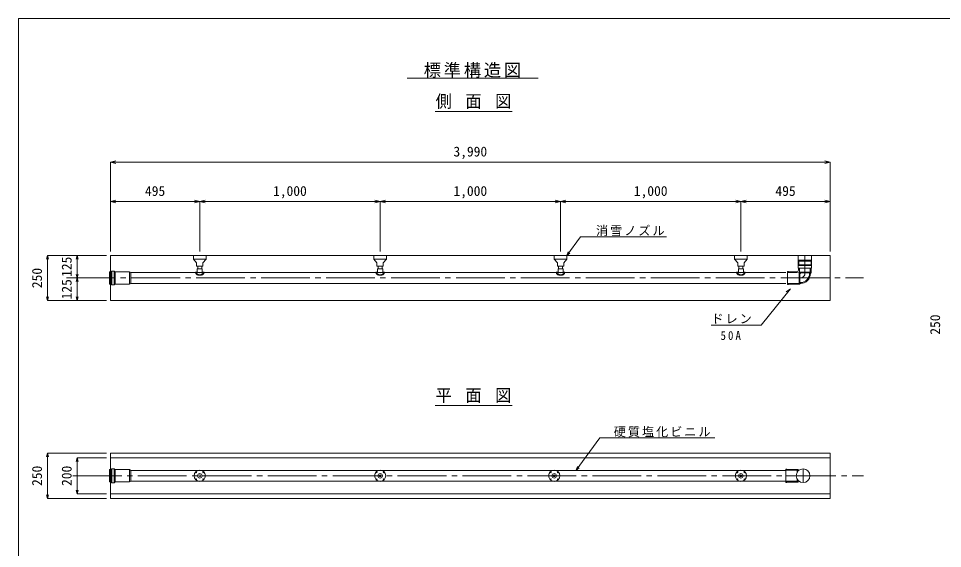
# Model space of a CAD drawing. Units: millimetres on the paper, enlarged 10 times, with parts at other scales. Extents: x -1400 to 2655, y -980 to 980.
# Drawn here: x -1400 to 308, y 0 to 980 of the extents above; entities that cross this region are included whole.
import ezdxf
from ezdxf.enums import TextEntityAlignment as Align

# ---------------------------------------------------------------- set-up
doc = ezdxf.new("R2010")
doc.units = ezdxf.units.MM
doc.header["$LTSCALE"] = 10
doc.linetypes.add('CHAIN2', pattern=[12, 9, -1, 1, -1])
for name, color, linetype, lineweight in [('0-1_ブロック', 7, 'Continuous', 9), ('1-0', 7, 'Continuous', 18), ('2-1', 7, 'Continuous', 18), ('2-2', 4, 'Continuous', 18), ('2-4', 7, 'Continuous', 18), ('2-6', 4, 'Continuous', 18), ('2-D', 4, 'Continuous', 18)]:
    doc.layers.add(name, color=color, linetype=linetype, lineweight=lineweight)
doc.styles.add('ＭＳ ゴシック', font='')
doc.styles.get('ＭＳ ゴシック').set_extended_font_data('MS Gothic')

msp = doc.modelspace()

# ---------------------------------------------------------------- linework, layer by layer
at = {"layer": '0-1_ブロック', "color": 5}
for p, q in [((-1400, 980), (-1400, -980)), ((1400, 980), (-1400, 980))]:
    msp.add_line(p, q, dxfattribs=at)
at = {"layer": '2-1'}
for p, q in [((-386.57, 541.84), (-384.03, 548.36)), ((-386.57, 541.84), (-381.11, 546.22)), ((-369.4, 145.05), (-366.86, 151.58)), ((-369.4, 145.05), (-363.94, 149.43))]:
    msp.add_line(p, q, dxfattribs=at)
at = {"layer": '2-1', "color": 3}
for p, q in [((-1229.98, 541.84), (-1229.98, 458.5)), ((-1229.98, 541.84), (100.02, 541.84)), ((100.02, 541.84), (100.02, 458.5)), ((-1229.98, 458.5), (100.02, 458.5)), ((-1229.98, 176.13), (-1229.98, 92.79)), ((-1229.98, 176.13), (100.02, 176.13)), ((100.02, 176.13), (100.02, 92.79)), ((-1229.98, 167.79), (100.02, 167.79)), ((-1229.98, 101.13), (100.02, 101.13)), ((-1229.98, 92.79), (100.02, 92.79))]:
    msp.add_line(p, q, dxfattribs=at)
at = {"layer": '2-1', "linetype": 'CHAIN2'}
for p, q in [((-1311.47, 500.17), (161.58, 500.17)), ((-1299.3, 134.46), (161.58, 134.46))]:
    msp.add_line(p, q, dxfattribs=at)
at = {"layer": '2-1'}
for points in [[(-386.57, 541.84), (-361.18, 576.45), (-202.19, 576.45)], [(-369.4, 145.05), (-325.69, 204.64), (-113.36, 204.64)]]:
    msp.add_lwpolyline(points, dxfattribs=at)
for centre, radius in [((-1064.98, 134.46), 10.33), ((-1064.98, 134.46), 4.17), ((-731.64, 134.46), 10.33), ((-731.64, 134.46), 4.17), ((-409.98, 134.46), 10.33), ((-409.98, 134.46), 4.17), ((-64.98, 134.46), 10.33), ((-64.98, 134.46), 4.17), ((-1064.98, 134.46), 1.67), ((-731.64, 134.46), 1.67), ((-409.98, 134.46), 1.67), ((-64.98, 134.46), 1.67)]:
    msp.add_circle(centre, radius, dxfattribs=at)
for centre, major_axis in [((-1071.34, 140.82), (-0.471, 0.471)), ((-1058.6, 140.82), (0.471, 0.471)), ((-738.01, 140.82), (-0.471, 0.471)), ((-725.27, 140.82), (0.471, 0.471)), ((-416.34, 140.82), (-0.471, 0.471)), ((-403.6, 140.82), (0.471, 0.471)), ((-71.34, 140.82), (-0.471, 0.471)), ((-58.6, 140.82), (0.471, 0.471)), ((-1071.31, 128.05), (0.471, 0.471)), ((-1058.6, 128.11), (-0.471, 0.471)), ((-737.98, 128.05), (0.471, 0.471)), ((-725.27, 128.11), (-0.471, 0.471)), ((-416.31, 128.05), (0.471, 0.471)), ((-403.6, 128.11), (-0.471, 0.471)), ((-71.31, 128.05), (0.471, 0.471)), ((-58.6, 128.11), (-0.471, 0.471))]:
    msp.add_ellipse(centre, major_axis=major_axis, ratio=0.7, dxfattribs=at)
at = {"layer": '2-2'}
for p, q in [((-1228.89, 511.59), (-1227.39, 513.09)), ((-1227.39, 513.09), (-1222.91, 513.09)), ((-1227.39, 487.25), (-1227.39, 513.09)), ((-1222.91, 513.09), (-1221.41, 511.59)), ((-1222.91, 487.25), (-1222.91, 513.09)), ((-1231.64, 511.59), (-1231.64, 488.75)), ((-1231.64, 511.59), (-1231.64, 488.75)), ((-1231.64, 511.59), (-1228.89, 511.59)), ((-1228.89, 488.75), (-1228.89, 511.59)), ((-1221.41, 511.59), (-1194.98, 511.59)), ((-1221.41, 511.59), (-1221.41, 488.75)), ((-1194.98, 488.75), (-1194.98, 511.59)), ((-1194.98, 511.59), (-1192.52, 510.17)), ((-1192.52, 490.17), (-1192.52, 510.17)), ((-1076.84, 510.17), (-1192.52, 510.17)), ((18.02, 510.17), (-1083.16, 510.17)), ((-1231.64, 488.75), (-1228.89, 488.75)), ((-1228.89, 488.75), (-1227.39, 487.25)), ((-1227.39, 487.25), (-1222.91, 487.25)), ((-1222.91, 487.25), (-1221.41, 488.75)), ((-1221.41, 488.75), (-1194.98, 488.75)), ((-1194.98, 488.75), (-1192.52, 490.17)), ((-1176.16, 490.17), (-1192.52, 490.17)), ((18.02, 490.17), (-1187.63, 490.17)), ((-1231.64, 145.88), (-1231.64, 123.04)), ((-1231.64, 145.88), (-1231.64, 123.04)), ((-1231.64, 145.88), (-1228.89, 145.88)), ((-1228.89, 145.88), (-1227.39, 147.38)), ((-1228.89, 123.04), (-1228.89, 145.88)), ((-1227.39, 147.38), (-1222.91, 147.38)), ((-1227.39, 121.54), (-1227.39, 147.38)), ((-1222.91, 147.38), (-1221.41, 145.88)), ((-1222.91, 121.54), (-1222.91, 147.38)), ((-1221.41, 145.88), (-1194.98, 145.88)), ((-1221.41, 145.88), (-1221.41, 123.04)), ((-1194.98, 123.04), (-1194.98, 145.88)), ((-1194.98, 145.88), (-1192.52, 144.46)), ((-1192.52, 124.46), (-1192.52, 144.46)), ((-1061.16, 144.46), (-1192.52, 144.46)), ((18.02, 144.46), (-1083.16, 144.46)), ((-1231.64, 123.04), (-1228.89, 123.04)), ((-1228.89, 123.04), (-1227.39, 121.54)), ((-1227.39, 121.54), (-1222.91, 121.54)), ((-1222.91, 121.54), (-1221.41, 123.04)), ((-1221.41, 123.04), (-1194.98, 123.04)), ((-1194.98, 123.04), (-1192.52, 124.46)), ((-1176.79, 124.46), (-1192.52, 124.46)), ((18.02, 124.46), (-1179.48, 124.46))]:
    msp.add_line(p, q, dxfattribs=at)
at = {"layer": '2-2', "color": 7}
for p, q in [((26.72, 480.15), (-27.79, 413.06)), ((26.72, 480.15), (18.62, 474.29)), ((-27.79, 413.06), (-120.06, 413.06))]:
    msp.add_line(p, q, dxfattribs=at)
at = {"layer": '2-4', "color": 4}
for p, q in [((-1229.98, 714.32), (-1220.32, 716.9)), ((-1229.98, 714.32), (100.02, 714.32)), ((-1229.98, 714.32), (-1220.32, 711.73)), ((-1229.98, 714.32), (-1229.98, 641.46)), ((100.02, 714.32), (90.36, 716.9)), ((100.02, 714.32), (90.36, 711.73)), ((100.02, 714.32), (100.02, 641.46)), ((-1229.98, 641.46), (-1220.32, 644.05)), ((-1229.98, 641.46), (-1064.98, 641.46)), ((-1229.98, 641.46), (-1220.32, 638.88)), ((-1229.98, 641.46), (-1229.98, 548.92)), ((-1064.98, 641.46), (-1074.64, 644.05)), ((-1064.98, 641.46), (-1074.64, 638.88)), ((-1064.98, 641.46), (-1055.32, 644.05)), ((-1064.98, 641.46), (-1064.98, 548.92)), ((-1064.98, 641.46), (-731.64, 641.46)), ((-1064.98, 641.46), (-1055.32, 638.88)), ((-731.64, 641.46), (-741.3, 644.05)), ((-731.64, 641.46), (-741.3, 638.88)), ((-731.64, 641.46), (-721.98, 644.05)), ((-731.64, 641.46), (-731.64, 548.92)), ((-731.64, 641.46), (-398.31, 641.46)), ((-731.64, 641.46), (-721.98, 638.88)), ((-398.31, 641.46), (-407.97, 644.05)), ((-398.31, 641.46), (-407.97, 638.88)), ((-398.31, 641.46), (-388.65, 644.05)), ((-398.31, 641.46), (-398.31, 548.92)), ((-398.31, 641.46), (-64.98, 641.46)), ((-398.31, 641.46), (-388.65, 638.88)), ((-64.98, 641.46), (-74.64, 644.05)), ((-64.98, 641.46), (-74.64, 638.88)), ((-64.98, 641.46), (-55.32, 644.05)), ((-64.98, 641.46), (-64.98, 548.92)), ((-64.98, 641.46), (100.02, 641.46)), ((-64.98, 641.46), (-55.32, 638.88)), ((100.02, 641.46), (90.36, 644.05)), ((100.02, 641.46), (90.36, 638.88)), ((100.02, 641.46), (100.02, 548.92))]:
    msp.add_line(p, q, dxfattribs=at)
at = {"layer": '2-4'}
for p, q in [((-1076.64, 535.17), (-1070.81, 528.5)), ((-1059.14, 528.5), (-1053.31, 535.17)), ((-1053.31, 535.17), (-1053.31, 541.84)), ((-743.31, 535.17), (-737.48, 528.5)), ((-725.81, 528.5), (-719.98, 535.17)), ((-719.98, 535.17), (-719.98, 541.84)), ((-409.98, 535.17), (-404.14, 528.5)), ((-392.48, 528.5), (-386.64, 535.17)), ((-386.64, 535.17), (-386.64, 541.84)), ((-76.64, 535.17), (-70.81, 528.5)), ((-59.14, 528.5), (-53.31, 535.17)), ((-53.31, 535.17), (-53.31, 541.84)), ((-1070.81, 521.84), (-1070.81, 528.5)), ((-1059.14, 521.84), (-1070.81, 521.84)), ((-1069.64, 516.84), (-1069.64, 511.17)), ((-1068.64, 521.84), (-1068.64, 516.84)), ((-1061.31, 521.84), (-1061.31, 516.84)), ((-1059.14, 521.84), (-1059.14, 528.5)), ((-737.48, 521.84), (-737.48, 528.5)), ((-725.81, 521.84), (-737.48, 521.84)), ((-736.31, 516.84), (-736.31, 511.17)), ((-735.31, 521.84), (-735.31, 516.84)), ((-727.98, 521.84), (-727.98, 516.84)), ((-725.81, 521.84), (-725.81, 528.5)), ((-404.14, 521.84), (-404.14, 528.5)), ((-392.48, 521.84), (-404.14, 521.84)), ((-402.98, 516.84), (-402.98, 511.17)), ((-401.98, 521.84), (-401.98, 516.84)), ((-394.64, 521.84), (-394.64, 516.84)), ((-392.48, 521.84), (-392.48, 528.5)), ((-70.81, 521.84), (-70.81, 528.5)), ((-59.14, 521.84), (-70.81, 521.84)), ((-69.64, 516.84), (-69.64, 511.17)), ((-68.64, 521.84), (-68.64, 516.84)), ((-61.31, 521.84), (-61.31, 516.84)), ((-59.14, 521.84), (-59.14, 528.5)), ((-1072.98, 511.17), (-1072.98, 510.17)), ((-1072.98, 511.17), (-1069.64, 511.17)), ((-1068.31, 505.17), (-1061.64, 505.17)), ((-1060.31, 511.17), (-1056.98, 511.17)), ((-1056.98, 511.17), (-1056.98, 510.17)), ((-739.64, 511.17), (-739.64, 510.17)), ((-739.64, 511.17), (-736.31, 511.17)), ((-734.98, 505.17), (-728.31, 505.17)), ((-726.98, 511.17), (-723.64, 511.17)), ((-723.64, 511.17), (-723.64, 510.17)), ((-406.31, 511.17), (-406.31, 510.17)), ((-406.31, 511.17), (-402.98, 511.17)), ((-401.64, 505.17), (-394.98, 505.17)), ((-393.64, 511.17), (-390.31, 511.17)), ((-390.31, 511.17), (-390.31, 510.17)), ((-72.98, 511.17), (-72.98, 510.17)), ((-72.98, 511.17), (-69.64, 511.17)), ((-68.31, 505.17), (-61.64, 505.17)), ((-60.31, 511.17), (-56.98, 511.17)), ((-56.98, 511.17), (-56.98, 510.17))]:
    msp.add_line(p, q, dxfattribs=at)
for points in [[(-1053.31, 535.17), (-1076.64, 535.17), (-1076.64, 541.84)], [(-719.98, 535.17), (-743.31, 535.17), (-743.31, 541.84)], [(-386.64, 535.17), (-409.98, 535.17), (-409.98, 541.84)], [(-53.31, 535.17), (-76.64, 535.17), (-76.64, 541.84)], [(-1069.64, 516.84), (-1060.31, 516.84), (-1060.31, 511.17)], [(-736.31, 516.84), (-726.98, 516.84), (-726.98, 511.17)], [(-402.98, 516.84), (-393.64, 516.84), (-393.64, 511.17)], [(-69.64, 516.84), (-60.31, 516.84), (-60.31, 511.17)]]:
    msp.add_lwpolyline(points, dxfattribs=at)
for centre, radius, start, end in [((-1064.98, 515.29), 9, 207.26604, 332.73396), ((-1064.98, 512.96), 8.47, 199.21912, 246.83101), ((-1064.98, 518.86), 9, 238.76707, 301.23293), ((-1064.98, 512.96), 8.47, 293.16899, 340.78088), ((-731.64, 515.29), 9, 207.26604, 332.73396), ((-731.64, 512.96), 8.47, 199.21912, 246.83101), ((-731.64, 518.86), 9, 238.76707, 301.23293), ((-731.64, 512.96), 8.47, 293.16899, 340.78088), ((-398.31, 515.29), 9, 207.26604, 332.73396), ((-398.31, 512.96), 8.47, 199.21912, 246.83101), ((-398.31, 518.86), 9, 238.76707, 301.23293), ((-398.31, 512.96), 8.47, 293.16899, 340.78088), ((-64.98, 515.29), 9, 207.26604, 332.73396), ((-64.98, 512.96), 8.47, 199.21912, 246.83101), ((-64.98, 518.86), 9, 238.76707, 301.23293), ((-64.98, 512.96), 8.47, 293.16899, 340.78088)]:
    msp.add_arc(centre, radius, start, end, dxfattribs=at)
at = {"layer": '2-6', "color": 3}
for p, q in [((-681.6, 869.54), (-439.38, 869.54)), ((-630.03, 808.12), (-487.48, 808.12)), ((-630.03, 264.54), (-487.48, 264.54))]:
    msp.add_line(p, q, dxfattribs=at)
at = {"layer": '2-6'}
for p, q in [((-1346.2, 541.84), (-1348.02, 535.07)), ((-1346.2, 458.5), (-1346.2, 541.84)), ((-1346.2, 541.84), (-1344.39, 535.07)), ((-1346.2, 541.84), (-1291.33, 541.84)), ((-1291.33, 541.84), (-1293.14, 535.07)), ((-1291.33, 500.17), (-1291.33, 541.84)), ((-1291.33, 541.84), (-1289.52, 535.07)), ((-1291.33, 541.84), (-1237.07, 541.84)), ((-1291.33, 500.17), (-1293.14, 506.93)), ((-1291.33, 500.17), (-1293.14, 493.41)), ((-1291.33, 500.17), (-1289.52, 506.93)), ((-1291.33, 458.5), (-1291.33, 500.17)), ((-1291.33, 500.17), (-1289.52, 493.41)), ((-1291.33, 500.17), (-1237.07, 500.17)), ((-1346.2, 458.5), (-1348.02, 465.26)), ((-1346.2, 458.5), (-1344.39, 465.26)), ((-1291.33, 458.5), (-1293.14, 465.26)), ((-1291.33, 458.5), (-1289.52, 465.26)), ((-1346.2, 458.5), (-1291.33, 458.5)), ((-1291.33, 458.5), (-1237.07, 458.5)), ((-1346.2, 176.13), (-1348.02, 169.37)), ((-1346.2, 92.79), (-1346.2, 176.13)), ((-1346.2, 176.13), (-1344.39, 169.37)), ((-1346.2, 176.13), (-1237.07, 176.13)), ((-1291.33, 167.79), (-1293.14, 161.03)), ((-1291.33, 101.13), (-1291.33, 167.79)), ((-1291.33, 167.79), (-1289.52, 161.03)), ((-1291.33, 167.79), (-1237.07, 167.79)), ((-1291.33, 101.13), (-1293.14, 107.89)), ((-1291.33, 101.13), (-1289.52, 107.89)), ((-1346.2, 92.79), (-1348.02, 99.56)), ((-1346.2, 92.79), (-1344.39, 99.56)), ((-1346.2, 92.79), (-1237.07, 92.79)), ((-1291.33, 101.13), (-1237.07, 101.13))]:
    msp.add_line(p, q, dxfattribs=at)
at = {"layer": '2-D', "color": 3}
for p, q in [((65.72, 541.84), (40.72, 541.84)), ((40.72, 541.84), (40.72, 532.84)), ((40.72, 532.84), (41.89, 531.45)), ((40.72, 532.84), (40.72, 523.17)), ((65.72, 532.84), (40.72, 532.84)), ((41.89, 531.45), (41.89, 524.56)), ((41.89, 531.45), (64.56, 531.45)), ((65.72, 532.84), (64.56, 531.45)), ((64.56, 531.45), (64.56, 524.56)), ((65.72, 541.84), (65.72, 532.84)), ((65.72, 532.84), (65.72, 523.17)), ((40.72, 527.17), (40.72, 518.17)), ((40.72, 523.17), (41.89, 524.56)), ((65.72, 523.17), (40.72, 523.17)), ((65.72, 518.17), (40.72, 518.17)), ((41.89, 524.56), (64.56, 524.56)), ((65.72, 523.17), (64.56, 524.56)), ((65.72, 527.17), (65.72, 518.17))]:
    msp.add_line(p, q, dxfattribs=at)
at = {"layer": '2-D', "linetype": 'CHAIN2'}
for p, q in [((53.36, 508.67), (53.36, 541.84)), ((44.86, 500.17), (21.36, 500.17)), ((50.02, 122.46), (50.02, 146.46)), ((18.02, 134.46), (62.02, 134.46))]:
    msp.add_line(p, q, dxfattribs=at)
at = {"layer": '2-D', "color": 7}
for p, q in [((21.52, 512.34), (21.36, 512.17)), ((21.52, 512.34), (22.86, 512.34)), ((22.86, 512.34), (23.02, 512.17)), ((41.69, 515.17), (41.69, 518.17)), ((65.02, 510.17), (65.02, 518.17)), ((21.36, 512.17), (21.36, 488.17)), ((38.36, 511.84), (21.36, 511.84)), ((23.02, 512.17), (23.02, 511.84)), ((63.52, 508.67), (65.02, 510.17)), ((21.52, 488), (21.36, 488.17)), ((21.52, 488), (22.86, 488)), ((22.86, 488), (23.02, 488.17)), ((23.02, 488.5), (23.02, 488.17)), ((18.19, 146.63), (18.02, 146.46)), ((18.02, 146.46), (18.02, 122.46)), ((18.19, 146.63), (19.52, 146.63)), ((19.52, 146.63), (19.69, 146.46)), ((19.69, 146.46), (19.69, 146.13)), ((41.52, 144.63), (42.52, 144.63)), ((18.19, 122.29), (18.02, 122.46)), ((18.19, 122.29), (19.52, 122.29)), ((19.52, 122.29), (19.69, 122.46)), ((19.69, 122.79), (19.69, 122.46)), ((41.52, 124.29), (42.52, 124.29))]:
    msp.add_line(p, q, dxfattribs=at)
at = {"layer": '2-D'}
for p, q in [((43.41, 518.17), (43.51, 511.17)), ((63.3, 518.17), (63.21, 511.17)), ((42.36, 510.02), (42.36, 490.32)), ((43.51, 511.17), (44.86, 509.5)), ((63.21, 511.17), (43.51, 511.17)), ((44.86, 508.67), (44.02, 508.67)), ((44.02, 491.67), (44.02, 508.67)), ((44.86, 508.67), (44.86, 509.5)), ((44.86, 509.5), (61.86, 509.5)), ((63.21, 511.17), (61.86, 509.5)), ((61.86, 508.67), (61.86, 509.5)), ((44.86, 491.67), (44.02, 491.67)), ((18.02, 144.59), (39.02, 144.31)), ((39.02, 144.31), (39.02, 140.67)), ((39.02, 144.31), (40.68, 142.97)), ((18.02, 124.33), (39.02, 124.61)), ((39.02, 128.25), (39.02, 124.61)), ((39.02, 124.61), (40.69, 125.96))]:
    msp.add_line(p, q, dxfattribs=at)
for points in [[(21.36, 510.3), (42.36, 510.02), (44.02, 508.67)], [(21.36, 490.04), (42.36, 490.32), (44.02, 491.67)]]:
    msp.add_lwpolyline(points, dxfattribs=at)
at = {"layer": '2-D', "color": 7}
for points in [[(44.86, 490), (43.36, 488.5), (21.36, 488.5)], [(41.52, 144.63), (40.02, 146.13), (18.02, 146.13)], [(41.52, 124.29), (40.02, 122.79), (18.02, 122.79)]]:
    msp.add_lwpolyline(points, dxfattribs=at)
at = {"layer": '2-D', "color": 3}
msp.add_circle((50.02, 134.46), 12.63, dxfattribs=at)
at = {"layer": '2-D', "color": 7}
for centre, radius in [((38.36, 515.17), 3.33), ((44.86, 508.67), 18.67)]:
    msp.add_arc(centre, radius, 270, 0, dxfattribs=at)
at = {"layer": '2-D'}
msp.add_arc((44.86, 508.67), 17, 270, 0, dxfattribs=at)
at = {"layer": '2-D', "linetype": 'CHAIN2'}
msp.add_arc((44.86, 508.67), 8.5, 270, 0, dxfattribs=at)

# ---------------------------------------------------------------- texts
at = {"layer": '1-0', "color": 4, "style": 'ＭＳ ゴシック'}
msp.add_text('250', height=18.33, rotation=90, dxfattribs=at).set_placement((308.58, 395.28), align=Align.BOTTOM_LEFT)
at = {"layer": '2-4', "color": 4, "style": 'ＭＳ ゴシック'}
for s, p in [('3,990', (-596.23, 719.32)), ('495', (-1166.23, 646.46)), ('1,000', (-929.56, 646.46)), ('1,000', (-596.23, 646.46)), ('1,000', (-262.89, 646.46)), ('495', (-1.23, 646.46))]:
    msp.add_text(s, height=18.33, dxfattribs=at).set_placement(p, align=Align.BOTTOM_LEFT)
at = {"layer": '2-6', "style": 'ＭＳ ゴシック'}
for s, p in [('125', (-1296.33, 502.25)), ('250', (-1351.2, 481.42)), ('125', (-1296.33, 460.59)), ('250', (-1351.2, 115.71)), ('200', (-1296.33, 115.71))]:
    msp.add_text(s, height=18.33, rotation=90, dxfattribs=at).set_placement(p, align=Align.BOTTOM_LEFT)
at = {"layer": '2-6', "color": 7, "attachment_point": 7, "style": 'ＭＳ ゴシック'}
for s, insert, char_height in [('\\T1.17;標準構造図', (-651.12, 870.37), 23.23), ('\\T1.22;\\W0.95;側\\~面\\~図', (-629.17, 812.82), 23.23), ('\\T1.17;消雪ノズル', (-332.63, 577.52), 16.34), ('\\T1.17;ドレン', (-119.39, 415.55), 16.34), ('\\T1.38;\\W0.9;50A', (-102.64, 385.41), 16.34), ('\\T1.22;\\W0.95;平\\~面\\~図', (-629.17, 269.24), 23.23), ('\\T1.17;硬質塩化ビニル', (-299.85, 205.64), 16.34)]:
    msp.add_mtext(s, dxfattribs=dict(at, insert=insert, char_height=char_height))

doc.saveas('drawing.dxf')
